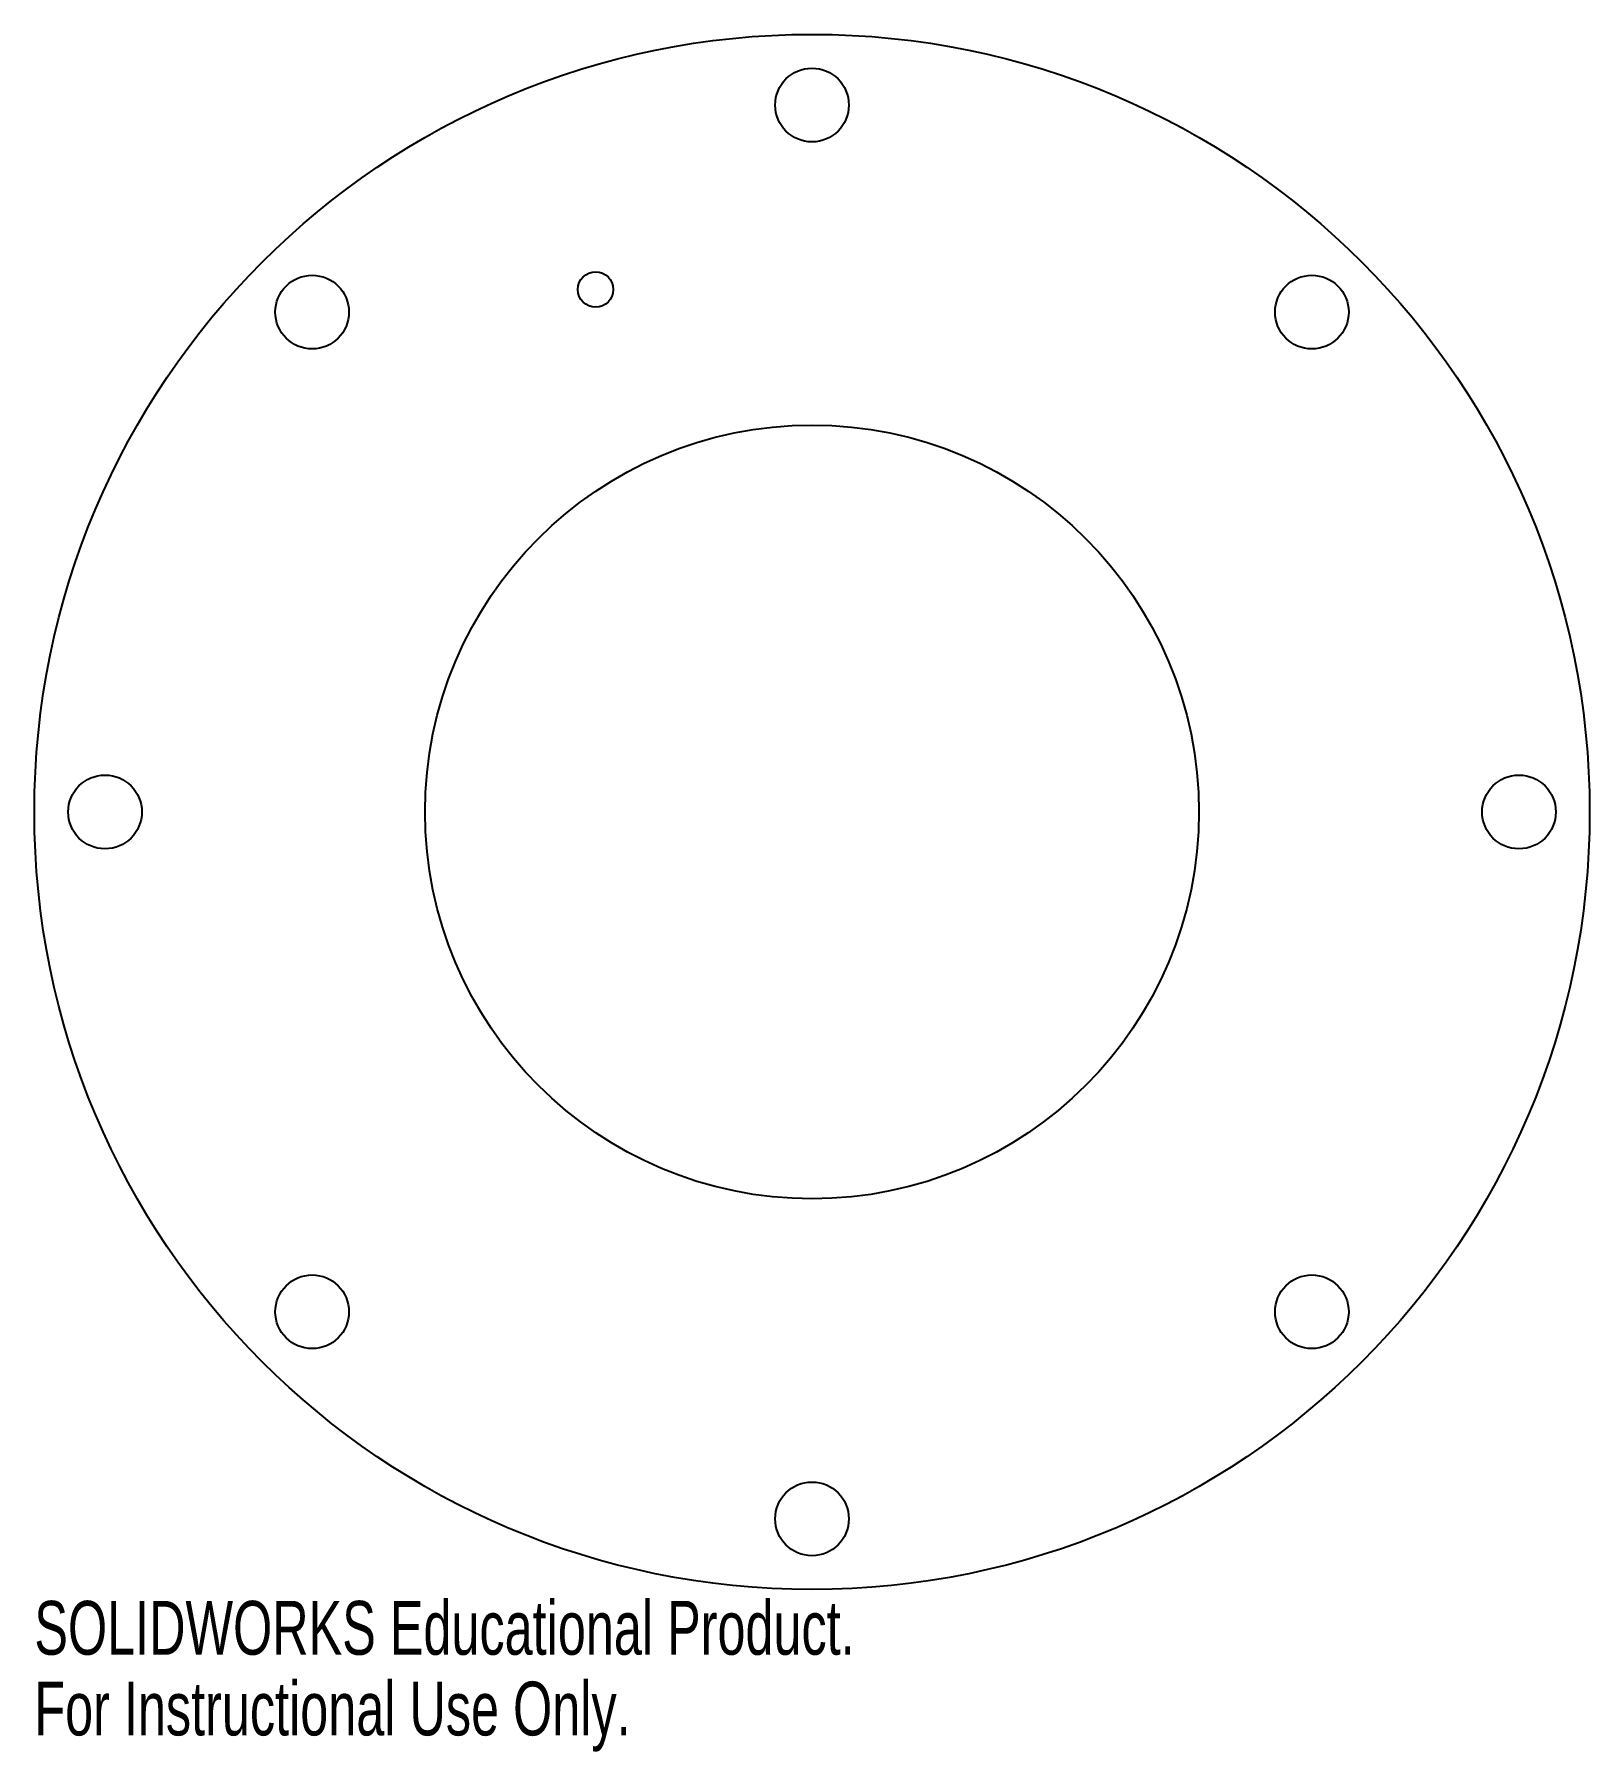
# Model space of a CAD drawing. Header units: millimetres. Extents: x -70 to 70, y -84 to 70.
import ezdxf

# ---------------------------------------------------------------- set-up
doc = ezdxf.new("R2010")
doc.units = ezdxf.units.MM
doc.styles.add('SLDTEXTSTYLE0', font='TXT', dxfattribs={"width": 0.7})

msp = doc.modelspace()

# ---------------------------------------------------------------- linework, layer by layer
at = {"color": 7, "linetype": 'Continuous', "lineweight": 25}
for centre, radius in [((0, 0), 69.85), ((0, 63.5), 3.31), ((-44.9, 44.9), 3.31), ((-19.44, 46.93), 1.59), ((44.9, 44.9), 3.31), ((0, 0), 34.75), ((-63.5, 0), 3.31), ((63.5, 0), 3.31), ((-44.9, -44.9), 3.31), ((44.9, -44.9), 3.31), ((0, -63.5), 3.31)]:
    msp.add_circle(centre, radius, dxfattribs=at)

# ---------------------------------------------------------------- texts
at = {"color": 7, "linetype": 'Continuous', "char_height": 4.8336, "attachment_point": 1, "style": 'SLDTEXTSTYLE0'}
for s, insert in [('SOLIDWORKS Educational Product.', (-69.85, -70.87)), ('For Instructional Use Only.', (-69.85, -78.12))]:
    msp.add_mtext(s, dxfattribs=dict(at, insert=insert))

doc.saveas('drawing.dxf')
